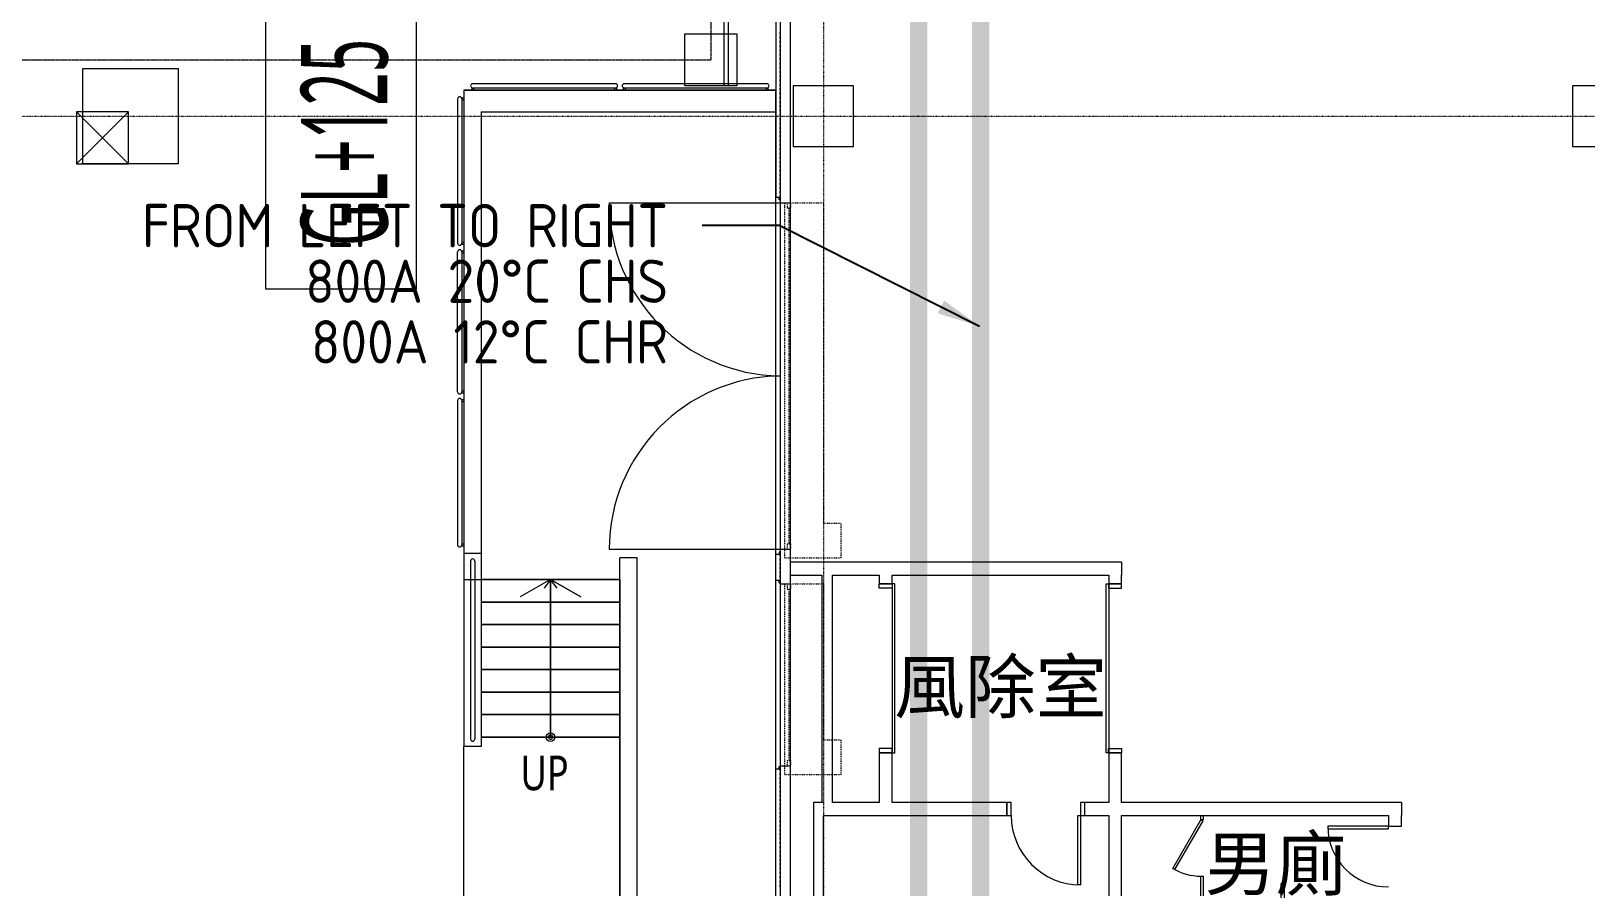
# Model space of a CAD drawing. Extents: x -212173 to 328152, y -560063 to 252500.
# Drawn here: x -12173 to 5782, y 66596 to 76477 of the extents above; entities that cross this region are included whole.
import ezdxf
from ezdxf.enums import TextEntityAlignment as Align

# ---------------------------------------------------------------- set-up
doc = ezdxf.new("R2010")
doc.units = 0
doc.header["$LTSCALE"] = 15
for name, pattern in [('H12PL1$0$DOTK2', [0.0166, 0.0083, -0.0083]), ('H12PL1$0$JJP_三點線', [0.9, 0.3, -0.15, 0, -0.15, 0, -0.15, 0, -0.15]), ('H12PL1$0$JJP_虛線(退縮線、投影線、地下室範圍、非屬本工程、圖面分區)', [0.45, 0.3, -0.15]), ('H12PL1$0$點劃線', [1.340556, 0.635, -0.352778, 0, -0.352778])]:
    doc.linetypes.add(name, pattern=pattern)
for name, color, linetype in [('H12PL1$0$A-OBJE-TOIL.3D', 252, 'Continuous'), ('H12PL1$0$A-STRS', 252, 'Continuous'), ('H12PL1$0$A-TEXT', 252, 'Continuous'), ('H12PL1$0$A-WALL-EX', 252, 'Continuous'), ('H12PL1$0$A-WALL-IN', 252, 'Continuous'), ('H12PL1$0$A-ZONE', 252, 'Continuous'), ('H12PL1$0$Door', 252, 'Continuous'), ('H12PL1$0$L10_14_HYOKI', 252, 'Continuous'), ('H12PL1$0$L10_14_LEVEL', 252, 'Continuous'), ('H12PL1$0$L10_14_RC Wall', 252, 'Continuous'), ('H12PL1$0$L10_14_SCON', 252, 'Continuous'), ('H12PL1$0$L10_14_SIAGE2', 252, 'Continuous'), ('H12PL1$0$L10_14_STANTION新設', 252, 'Continuous'), ('H12PL1$0$L10_14_SUGATA3', 252, 'Continuous'), ('H12PL1$0$L10_14_SUGATA4', 252, 'Continuous'), ('H12PL1$0$L10_14_TATEGU1', 252, 'Continuous'), ('H12PL1$0$L10_14_TATEGU2', 252, 'Continuous'), ('H12PL1$0$L10_14_TATEGU3', 252, 'Continuous'), ('H12PL1$0$S-COL', 252, 'Continuous'), ('H12PL1$0$S-GRID', 252, 'Continuous'), ('H12PL1$0$S-SLAB-SHOW', 252, 'Continuous'), ('XFM2P25-200K$0$$0$M-PIPE-TEXT', 3, 'Continuous'), ('XFM2P25-200K$0$$0$M-PIPE-TEXT-ARROR', 91, 'Continuous'), ('XFM2P25-200K$0$M-PIPE-CHWR13', 94, 'Continuous'), ('XFM2P25-200K$0$M-PIPE-CHWS12', 130, 'Continuous')]:
    doc.layers.add(name, color=color, linetype=linetype)
doc.styles.add('H12PL1$0$Standard', font='', dxfattribs={"width": 0.8})
doc.styles.add('XFM2P25-200K$0$$0$aa-txt', font='isocp.shx', dxfattribs={"bigfont": 'chineset.shx'})
doc.styles.get('H12PL1$0$Standard').set_extended_font_data('Microsoft JhengHei')
doc.dimstyles.new('XFM2P25-200K$0$$0$adim-200', dxfattribs={"dimscale": 200, "dimtxt": 0.3, "dimasz": 2.5, "dimexe": 0.1, "dimexo": 0.5, "dimgap": 0.15, "dimtad": 0, "dimdec": 4, "dimzin": 3, "dimdsep": 46, "dimtxsty": 'XFM2P25-200K$0$$0$aa-txt', "dimcen": 2.5, "dimclrd": 256, "dimclre": 256, "dimclrt": 256, "dimadec": 0, "dimazin": 0, "dimtfac": 1, "dimtdec": 4, "dimtmove": 0, "dimatfit": 3, "dimfxl": 1, "dimtolj": 1, "dimtzin": 0, "dimarcsym": 0})

# ---------------------------------------------------------------- blocks, each defined once
blk = doc.blocks.new('H12PL1')
at = {"layer": 'H12PL1$0$A-OBJE-TOIL.3D', "lineweight": 0, "flags": 128}
for points in [[(4381.65, 66862.5), (4056.65, 66299.58), (4035, 66312.08), (4360, 66875)], [(4385, 66875), (4360, 66875), (4360, 66925), (4385, 66925)], [(4385, 65445), (4360, 65445), (4360, 66225), (4385, 66225)], [(5285, 65445), (5325, 65445), (5325, 66135), (5285, 66135)]]:
    blk.add_lwpolyline(points, close=True, dxfattribs=at)
at = {"layer": 'H12PL1$0$A-OBJE-TOIL.3D', "lineweight": 0}
blk.add_arc((4360, 66875), 650, 240, 270, dxfattribs=at)
at = {"layer": 'H12PL1$0$A-STRS', "lineweight": 0}
for p, q in [((-2350, 69650), (-3950, 69650)), ((-3950, 69650), (-3950, 67830)), ((-2350, 69650), (-3950, 69650)), ((-3950, 69650), (-3950, 69390)), ((-3150, 69650), (-3225, 69550)), ((-3150, 69390), (-3150, 69650)), ((-3075, 69550), (-3150, 69650)), ((-2350, 67830), (-2350, 69650)), ((-2350, 69390), (-2350, 69650)), ((-2350, 69390), (-3950, 69390)), ((-3950, 69390), (-3950, 69130)), ((-3950, 69390), (-2350, 69390)), ((-3150, 68090), (-3150, 69390)), ((-2350, 69130), (-2350, 69390)), ((-2350, 69130), (-3950, 69130)), ((-3950, 69130), (-3950, 68870)), ((-3950, 69130), (-2350, 69130)), ((-2350, 68870), (-2350, 69130)), ((-2350, 68870), (-3950, 68870)), ((-3950, 68870), (-3950, 68610)), ((-3950, 68870), (-2350, 68870)), ((-2350, 68610), (-2350, 68870)), ((-2350, 68610), (-3950, 68610)), ((-3950, 68610), (-3950, 68350)), ((-3950, 68610), (-2350, 68610)), ((-2350, 68350), (-2350, 68610)), ((-2350, 68350), (-3950, 68350)), ((-3950, 68350), (-3950, 68090)), ((-3950, 68350), (-2350, 68350)), ((-2350, 68090), (-2350, 68350)), ((-2350, 68090), (-3950, 68090)), ((-3950, 68090), (-3950, 67830)), ((-3950, 68090), (-2350, 68090)), ((-3150, 67830), (-3150, 68090)), ((-2350, 67830), (-2350, 68090)), ((-3950, 67830), (-2350, 67830)), ((-3950, 67830), (-2350, 67830))]:
    blk.add_line(p, q, dxfattribs=at)
at = {"layer": 'H12PL1$0$A-STRS', "lineweight": 0, "flags": 128}
blk.add_lwpolyline([(-3125, 67830, 1), (-3175, 67830, 1)], format="xyb", close=True, dxfattribs=at)
at = {"layer": 'H12PL1$0$A-WALL-EX', "linetype": 'H12PL1$0$JJP_虛線(退縮線、投影線、地下室範圍、非屬本工程、圖面分區)', "lineweight": 0}
blk.add_line((-500, 82879.97), (-500, -2529.97), dxfattribs=at)
at = {"layer": 'H12PL1$0$A-WALL-EX', "lineweight": 0}
for p, q in [((-500, 74000), (-380, 74000)), ((-500, 70000), (-380, 70000)), ((-500, 69600), (-380, 69600)), ((-500, 67500), (-380, 67500))]:
    blk.add_line(p, q, dxfattribs=at)
at = {"layer": 'H12PL1$0$A-WALL-EX', "linetype": 'H12PL1$0$JJP_虛線(退縮線、投影線、地下室範圍、非屬本工程、圖面分區)', "lineweight": 0, "flags": 128}
for points in [[(-500.03, 83000), (-500.03, -2650)], [(-380, -2529.97), (-380, 82879.97)]]:
    blk.add_lwpolyline(points, dxfattribs=at)
at = {"layer": 'H12PL1$0$A-WALL-EX', "lineweight": 0, "flags": 128}
for points in [[(-500, 83000), (-500, 74000)], [(-380, 74000), (-380, 82880)], [(-500, 70000), (-500, 69600)], [(-380, 69600), (-380, 70000)], [(-500, 67500), (-500, 65550)], [(-380, 65550), (-380, 67500)]]:
    blk.add_lwpolyline(points, dxfattribs=at)
at = {"layer": 'H12PL1$0$A-WALL-IN', "lineweight": 0}
for p, q in [((794, 69600), (646, 69600)), ((3296, 69600), (3444, 69600)), ((794, 67650), (646, 67650)), ((3296, 67650), (3444, 67650)), ((2120, 66925), (2120, 67075)), ((3020, 66925), (3020, 67075)), ((6525, 66800), (6675, 66800))]:
    blk.add_line(p, q, dxfattribs=at)
at = {"layer": 'H12PL1$0$A-WALL-IN', "lineweight": 0, "flags": 128}
for points in [[(3444, 69850), (-380, 69850)], [(-380, 69700), (-380, 69850)], [(3444, 69850), (3444, 69700)], [(-380, 69700), (-18, 69700)], [(-18, 69700), (-18, 67075)], [(107, 67075), (107, 69700)], [(107, 69700), (646, 69700)], [(646, 69700), (646, 69600)], [(794, 69600), (794, 69700)], [(794, 69700), (3296, 69700)], [(3296, 69700), (3296, 69600)], [(3444, 69600), (3444, 69700)], [(646, 67650), (646, 67075)], [(794, 67075), (794, 67650)], [(3296, 67650), (3296, 67075)], [(3444, 67075), (3444, 67650)], [(0, 67075), (-112.5, 67075)], [(-112.5, 67075), (-112.5, 60600)], [(646, 67075), (107, 67075)], [(2120, 67075), (794, 67075)], [(3296, 67075), (3020, 67075)], [(6675, 67075), (3444, 67075)], [(6675, 67075), (6675, 66925)], [(0, 63510), (0, 66925)], [(0, 66925), (2120, 66925)], [(3020, 66925), (3295, 66925)], [(3295, 66925), (3295, 63510)], [(3445, 65295), (3445, 66925)], [(3445, 66925), (6525, 66925)], [(6525, 66925), (6525, 66800)], [(6675, 66800), (6675, 66925)]]:
    blk.add_lwpolyline(points, dxfattribs=at)
at = {"layer": 'H12PL1$0$Door', "linetype": 'H12PL1$0$點劃線', "lineweight": 0}
for p, q in [((-446, 74000), (4, 74000)), ((-446, 69900), (-446, 74000)), ((-416, 74000), (-416, 73940)), ((-380, 74000), (-380, 73940)), ((4, 70300), (4, 74000)), ((-416, 73940), (-380, 73940)), ((-398, 73940), (-398, 70060)), ((4, 70300), (204, 70300)), ((204, 69900), (204, 70300)), ((-416, 70060), (-416, 70000)), ((-416, 70060), (-380, 70060)), ((-380, 70060), (-380, 70000)), ((-446, 69900), (4, 69900)), ((-416, 70000), (-380, 70000)), ((4, 69900), (204, 69900)), ((-446, 69600), (4, 69600)), ((-446, 67400), (-446, 69600)), ((-416, 69600), (-416, 69540)), ((-416, 69540), (-380, 69540)), ((-398, 69540), (-398, 67560)), ((-380, 69600), (-380, 69540)), ((4, 67800), (4, 69600)), ((4, 67800), (204, 67800)), ((204, 67400), (204, 67800)), ((-416, 67560), (-416, 67500)), ((-416, 67560), (-380, 67560)), ((-380, 67560), (-380, 67500)), ((-446, 67400), (4, 67400)), ((-416, 67500), (-380, 67500)), ((4, 67400), (204, 67400))]:
    blk.add_line(p, q, dxfattribs=at)
at = {"layer": 'H12PL1$0$Door', "lineweight": 0}
for p, q in [((644, 69550), (644, 69600)), ((644, 69600), (794, 69600)), ((794, 69550), (644, 69550)), ((794, 69600), (794, 69550)), ((794, 69600), (794, 67650)), ((824, 69600), (794, 69600)), ((824, 67650), (824, 69600)), ((3266, 67650), (3266, 69600)), ((3266, 69600), (3296, 69600)), ((3294, 69600), (3294, 69550)), ((3444, 69600), (3294, 69600)), ((3294, 69550), (3444, 69550)), ((3296, 69600), (3296, 67650)), ((3444, 69550), (3444, 69600)), ((794, 67700), (644, 67700)), ((644, 67700), (644, 67650)), ((794, 67650), (794, 67700)), ((3294, 67650), (3294, 67700)), ((3294, 67700), (3444, 67700)), ((3444, 67700), (3444, 67650)), ((644, 67650), (794, 67650)), ((794, 67650), (824, 67650)), ((3296, 67650), (3266, 67650)), ((3444, 67650), (3294, 67650)), ((2170, 67075), (2120, 67075)), ((2120, 67075), (2120, 66925)), ((2170, 66925), (2170, 67075)), ((3020, 67075), (2970, 67075)), ((2970, 67075), (2970, 66925)), ((3020, 66925), (3020, 67075)), ((2120, 66925), (2170, 66925)), ((2940, 66125), (2940, 66925)), ((2940, 66925), (2970, 66925)), ((2970, 66925), (2970, 66125)), ((2970, 66925), (3020, 66925)), ((6525, 66800), (5825, 66800)), ((5825, 66800), (5825, 66770)), ((6525, 66770), (6525, 66800)), ((6525, 66800), (6675, 66800)), ((5825, 66770), (6525, 66770)), ((2970, 66125), (2940, 66125))]:
    blk.add_line(p, q, dxfattribs=at)
for centre, radius in [((2970, 66925), 800), ((6525, 66800), 700)]:
    blk.add_arc(centre, radius, 180, 270, dxfattribs=at)
at = {"layer": 'H12PL1$0$L10_14_HYOKI', "lineweight": 0, "flags": 128}
for points in [[(-3150, 69650), (-2800, 69450), (-3150, 69650), (-3500, 69450)], [(-3150, 69650), (-3150, 67830)]]:
    blk.add_lwpolyline(points, dxfattribs=at)
at = {"layer": 'H12PL1$0$L10_14_HYOKI', "lineweight": 0}
blk.add_circle((-3150, 67830), 50, dxfattribs=at)
at = {"layer": 'H12PL1$0$L10_14_LEVEL', "lineweight": 0, "flags": 128}
blk.add_lwpolyline([(-6436.6, 73003.51), (-6436.6, 77165.69), (-4700.83, 77165.69), (-4700.83, 73003.51)], close=True, dxfattribs=at)
at = {"layer": 'H12PL1$0$L10_14_RC Wall', "lineweight": 0}
blk.add_line((-3950, 69050), (-3950, 68950), dxfattribs=at)
at = {"layer": 'H12PL1$0$L10_14_SCON', "lineweight": 0}
for p, q in [((-4060, 75327.85), (-4060, 75300)), ((-4040, 75327.85), (-4040, 75300)), ((-2410, 75327.85), (-2410, 75300)), ((-2390, 75327.85), (-2390, 75300)), ((-2310, 75327.85), (-2310, 75300)), ((-2290, 75327.85), (-2290, 75300)), ((-660, 75327.85), (-660, 75300)), ((-640, 75327.85), (-640, 75300)), ((-4177.85, 75210), (-4150, 75210)), ((-4177.85, 75190), (-4150, 75190)), ((-4177.85, 73543.33), (-4150, 73543.33)), ((-4177.85, 73523.33), (-4150, 73523.33)), ((-4177.85, 73443.33), (-4150, 73443.33)), ((-4177.85, 73423.33), (-4150, 73423.33)), ((-4177.85, 71826.67), (-4150, 71826.67)), ((-4177.85, 71806.67), (-4150, 71806.67)), ((-4177.85, 71726.67), (-4150, 71726.67)), ((-4177.85, 71706.67), (-4150, 71706.67)), ((-4177.85, 70060), (-4150, 70060)), ((-4177.85, 70040), (-4150, 70040))]:
    blk.add_line(p, q, dxfattribs=at)
at = {"layer": 'H12PL1$0$L10_14_SIAGE2', "lineweight": 0, "flags": 128}
for points in [[(-500, 75944.8), (-500, 75969.6)], [(-500, 75895.2), (-500, 75920)], [(-500, 75845.6), (-500, 75870.4)], [(-500, 75796), (-500, 75820.8)], [(-500, 75746.4), (-500, 75771.2)], [(-500, 75696.8), (-500, 75721.6)], [(-500, 75647.2), (-500, 75672)], [(-500, 75597.6), (-500, 75622.4)], [(-500, 75548), (-500, 75572.8)], [(-500, 75498.4), (-500, 75523.2)], [(-500, 75448.8), (-500, 75473.6)], [(-500, 75399.2), (-500, 75424)], [(-500, 75349.6), (-500, 75374.4)], [(-500, 75300), (-500, 75324.8)], [(-500, 75250.4), (-500, 75275.2)], [(-500, 75200.8), (-500, 75225.6)], [(-500, 75151.2), (-500, 75176)], [(-500, 75101.6), (-500, 75126.4)], [(-500, 75052), (-500, 75076.8)], [(-500, 75002.4), (-500, 75027.2)], [(-500, 74952.8), (-500, 74977.6)], [(-500, 74903.2), (-500, 74928)], [(-500, 74853.6), (-500, 74878.4)], [(-500, 74804), (-500, 74828.8)], [(-500, 74754.4), (-500, 74779.2)], [(-500, 74704.8), (-500, 74729.6)], [(-500, 74655.2), (-500, 74680)], [(-500, 74605.6), (-500, 74630.4)], [(-500, 74556), (-500, 74580.8)], [(-500, 74506.4), (-500, 74531.2)], [(-500, 74456.8), (-500, 74481.6)], [(-500, 74407.2), (-500, 74432)], [(-500, 74357.6), (-500, 74382.4)], [(-500, 74308), (-500, 74332.8)], [(-500, 74258.4), (-500, 74283.2)], [(-500, 74208.8), (-500, 74233.6)], [(-500, 74159.2), (-500, 74184)], [(-500, 74109.6), (-500, 74134.4)], [(-500, 74074.5), (-500, 74060), (-500, 74084.8)], [(-500, 69918.7), (-500, 69943.5)], [(-500, 69869.1), (-500, 69893.9)], [(-500, 69819.5), (-500, 69844.3)], [(-500, 69769.9), (-500, 69794.7)], [(-500, 69720.3), (-500, 69745.1)], [(-500, 69670.7), (-500, 69695.5)], [(-500, 67440.4), (-500, 67460)], [(-500, 67390.8), (-500, 67415.6)], [(-500, 67341.2), (-500, 67366)], [(-500, 67291.6), (-500, 67316.4)], [(-500, 67242), (-500, 67266.8)], [(-500, 67192.4), (-500, 67217.2)], [(-500, 67142.8), (-500, 67167.6)], [(-500, 67093.2), (-500, 67118)], [(-500, 67043.6), (-500, 67068.4)], [(-500, 66994), (-500, 67018.8)], [(-500, 66944.4), (-500, 66969.2)], [(-500, 66894.8), (-500, 66919.6)], [(-500, 66845.2), (-500, 66870)], [(-500, 66795.6), (-500, 66820.4)], [(-500, 66746), (-500, 66770.8)], [(-500, 66696.4), (-500, 66721.2)], [(-500, 66646.8), (-500, 66671.6)], [(-500, 66597.2), (-500, 66622)], [(-500, 66547.6), (-500, 66572.4)], [(-500, 66498), (-500, 66522.8)], [(-500, 66448.4), (-500, 66473.2)], [(-500, 66398.8), (-500, 66423.6)], [(-500, 66349.2), (-500, 66374)], [(-500, 66299.6), (-500, 66324.4)], [(-500, 66250), (-500, 66274.8)], [(-500, 66200.4), (-500, 66225.2)], [(-500, 66150.8), (-500, 66175.6)], [(-500, 66101.2), (-500, 66126)]]:
    blk.add_lwpolyline(points, dxfattribs=at)
at = {"layer": 'H12PL1$0$L10_14_STANTION新設', "linetype": 'H12PL1$0$DOTK2', "lineweight": 0}
for p in [(-1300, 79250), (-14900, 75650)]:
    blk.add_line(p, (-1300, 75650), dxfattribs=at)
at = {"layer": 'H12PL1$0$L10_14_STANTION新設', "lineweight": 0, "flags": 128}
blk.add_lwpolyline([(-1600, 75950), (-1000, 75950), (-1000, 75350), (-1600, 75350)], close=True, dxfattribs=at)
at = {"layer": 'H12PL1$0$L10_14_SUGATA3', "lineweight": 0}
for p, q in [((-1150, 82450), (-1150, 75350)), ((-1100, 82450), (-1100, 75350)), ((-4150, 75300), (-4150, 67720)), ((-4150, 75300), (-550, 75300)), ((-2400, 75374.3), (-4050, 75374.3)), ((-4050, 75325.7), (-2400, 75325.7)), ((-650, 75374.3), (-2300, 75374.3)), ((-2300, 75325.7), (-650, 75325.7)), ((-4224.3, 75200), (-4224.3, 73533.33)), ((-4175.7, 75200), (-4175.7, 73533.33)), ((-8625, 75050), (-8025, 74450)), ((-8625, 74450), (-8025, 75050)), ((-3950, 75050), (-3950, 67720)), ((-3950, 75050), (-550, 75050)), ((-4224.3, 71816.67), (-4224.3, 73433.33)), ((-4175.7, 73433.33), (-4175.7, 71816.67)), ((-4224.3, 71716.67), (-4224.3, 70050)), ((-4175.7, 71716.67), (-4175.7, 70050)), ((-3950, 69950), (-4150, 69950)), ((-4074.3, 69862.5), (-4074.3, 67807.5)), ((-4025.7, 69862.5), (-4025.7, 67807.5)), ((-3950, 69950), (-3950, 67720)), ((-2350, 56000), (-2350, 69900)), ((-2150, 69900), (-2350, 69900)), ((-2150, 56020), (-2150, 69900)), ((-2350, 69650), (-3950, 69650)), ((-550, 67460), (-550, 69640)), ((-2350, 69390), (-3950, 69390)), ((-2350, 69130), (-3950, 69130)), ((-2350, 68870), (-3950, 68870)), ((-2350, 68610), (-3950, 68610)), ((-2350, 68350), (-3950, 68350)), ((-2350, 68090), (-3950, 68090)), ((-4150, 64880), (-4150, 67720)), ((-3950, 67720), (-4150, 67720)), ((-2350, 67830), (-3950, 67830))]:
    blk.add_line(p, q, dxfattribs=at)
at = {"layer": 'H12PL1$0$L10_14_SUGATA3', "lineweight": 0, "flags": 128}
blk.add_lwpolyline([(-8625, 74450), (-8025, 74450), (-8025, 75050), (-8625, 75050)], close=True, dxfattribs=at)
at = {"layer": 'H12PL1$0$L10_14_SUGATA3', "lineweight": 0}
for centre, start, end in [((-4050, 75350), 90, 270), ((-2400, 75350), 270, 90), ((-2300, 75350), 90, 270), ((-650, 75350), 270, 90), ((-4200, 75200), 0, 180), ((-4200, 73533.33), 180, 0), ((-4200, 73433.33), 0, 180), ((-4200, 71816.67), 180, 0), ((-4200, 71716.67), 0, 180), ((-4200, 70050), 180, 0), ((-4050, 69862.5), 0, 180), ((-4050, 67807.5), 180, 0)]:
    blk.add_arc(centre, 24.3, start, end, dxfattribs=at)
at = {"layer": 'H12PL1$0$L10_14_SUGATA4', "lineweight": 0}
for p, q in [((-550, 83050), (-550, 74060)), ((-550, 79136.38), (-550, 74060)), ((-500, 74060), (-550, 74060)), ((-550, 69640), (-550, 69940)), ((-500, 69940), (-550, 69940)), ((-510, 69640), (-550, 69640)), ((-550, 53800), (-550, 67460)), ((-510, 67460), (-550, 67460))]:
    blk.add_line(p, q, dxfattribs=at)
at = {"layer": 'H12PL1$0$L10_14_SUGATA4', "lineweight": 0, "flags": 128}
blk.add_lwpolyline([(-8550, 74450), (-8550, 75550), (-7450, 75550), (-7450, 74450)], close=True, dxfattribs=at)
at = {"layer": 'H12PL1$0$L10_14_TATEGU1', "lineweight": 0, "flags": 128}
for points in [[(-500, 74035), (-510, 74035), (-510, 74060), (-500, 74060)], [(-500, 69965), (-510, 69965), (-510, 69940), (-500, 69940)]]:
    blk.add_lwpolyline(points, dxfattribs=at)
at = {"layer": 'H12PL1$0$L10_14_TATEGU2', "lineweight": 0, "flags": 128}
for points in [[(-500, 69640), (-510, 69640), (-510, 69610), (-500, 69610)], [(-500, 69611.5), (-508.5, 69611.5), (-508.5, 69638.5), (-500, 69638.5)], [(-500, 67460), (-510, 67460), (-510, 67490), (-500, 67490)], [(-500, 67488.5), (-508.5, 67488.5), (-508.5, 67461.5), (-500, 67461.5)]]:
    blk.add_lwpolyline(points, dxfattribs=at)
at = {"layer": 'H12PL1$0$L10_14_TATEGU3', "lineweight": 0}
for p, q in [((-2472, 74000), (-500, 74000)), ((-612, 72000), (-500, 72000)), ((-2472, 70000), (-500, 70000))]:
    blk.add_line(p, q, dxfattribs=at)
for centre, start, end in [((-472, 74000), 180, 269.197833), ((-472, 70000), 90.802167, 180)]:
    blk.add_arc(centre, 2000, start, end, dxfattribs=at)
at = {"layer": 'H12PL1$0$S-COL', "lineweight": 0, "flags": 128}
for points in [[(-350, 74650), (350, 74650), (350, 75350), (-350, 75350)], [(8650, 74650), (9350, 74650), (9350, 75350), (8650, 75350)]]:
    blk.add_lwpolyline(points, close=True, dxfattribs=at)
at = {"layer": 'H12PL1$0$S-GRID', "linetype": 'H12PL1$0$JJP_三點線', "lineweight": 0}
for p, q in [((0, 128250), (0, -28000)), ((-29000, 75000), (289600, 75000))]:
    blk.add_line(p, q, dxfattribs=at)
at = {"layer": 'H12PL1$0$S-SLAB-SHOW', "lineweight": 0, "flags": 128}
blk.add_lwpolyline([(-2350, 64900), (-550, 64900), (-550, 75300), (-4150, 75300), (-4150, 69650), (-2350, 69650)], close=True, dxfattribs=at)
at = {"layer": 'H12PL1$0$A-TEXT', "linetype": 'Continuous', "lineweight": 0, "insert": (-3497.68, 67414.54), "char_height": 400, "attachment_point": 4, "style": 'H12PL1$0$Standard'}
blk.add_mtext('\\A1;UP', dxfattribs=at)
at = {"layer": 'H12PL1$0$A-ZONE', "style": 'H12PL1$0$Standard'}
for s, p in [('風除室', (2045, 68713.09)), ('男廁', (5223.64, 66669.67))]:
    blk.add_text(s, height=600, dxfattribs=at).set_placement(p, align=Align.TOP_CENTER)
at = {"layer": 'H12PL1$0$L10_14_LEVEL', "linetype": 'Continuous', "lineweight": 0, "insert": (-5526.67, 73495.59), "char_height": 1000, "attachment_point": 4, "rotation": 90, "style": 'H12PL1$0$Standard'}
blk.add_mtext('\\A1;{\\W0.52;GL+125}', dxfattribs=at)
blk = doc.blocks.new('XFM2P25-200K')
at = {"layer": 'XFM2P25-200K$0$M-PIPE-CHWR13', "const_width": 200}
blk.add_lwpolyline([(-1925, 38156), (-1925, 84176), (20138, 84176)], dxfattribs=at)
at = {"layer": 'XFM2P25-200K$0$M-PIPE-CHWS12', "const_width": 200}
blk.add_lwpolyline([(-1207, 38112), (-1207, 83458), (20083, 83458)], dxfattribs=at)
at = {"layer": 'XFM2P25-200K$0$$0$M-PIPE-TEXT', "style": 'XFM2P25-200K$0$$0$aa-txt'}
for s, p in [('FROM LEFT TO RIGHT', (-4817, 74231, 0)), ('800A 20%%DC CHS', (-4817, 73589, 0)), ('800A 12%%DC CHR', (-4817, 72889, 0))]:
    blk.add_text(s, height=500, dxfattribs=at).set_placement(p, align=Align.MIDDLE_RIGHT)
at = {"layer": 'XFM2P25-200K$0$$0$M-PIPE-TEXT-ARROR'}
blk.add_leader([(-1219, 73068, 0), (-3536, 74231, 0), (-4422, 74231, 0)], dimstyle='XFM2P25-200K$0$$0$adim-200', dxfattribs=at)

msp = doc.modelspace()

# ---------------------------------------------------------------- block references
msp.add_blockref('XFM2P25-200K', (0, 0))

# ---------------------------------------------------------------- next in the draw order: block references
msp.add_blockref('H12PL1', (-3024, 495))

doc.saveas('drawing.dxf')
